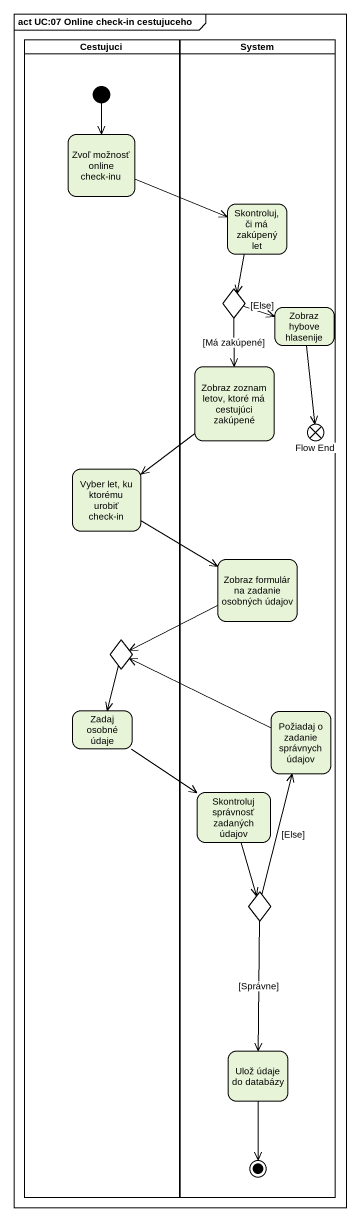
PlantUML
@startuml
mainframe act UC:07 Online check-in cestujuceho
hide empty description
state Cestujuci <<partition>> {
  state "Zvoľ možnosť online check-inu" as Zvoľ_možnosť_online_check
  state "Vyber let, ku ktorému urobiť check-in" as Vyber_let_ku_ktorému_urobiť
  state choice2 <<choice>>
  state "Zadaj osobné údaje" as Zadaj_osobné_údaje
  [*] --> Zvoľ_možnosť_online_check
}
state System <<partition>> {
  state "Skontroluj, či má zakúpený let" as Skontroluj_či_má_zakúpený
  state choice1 <<choice>>
  state "Zobraz hybove hlasenije" as Zobraz_hybove_hlasenije
  state "Zobraz zoznam letov, ktoré má cestujúci zakúpené" as Zobraz_zoznam_letov_ktoré
  state "Flow End" as Flow_End <<end>>
  state "Zobraz formulár na zadanie osobných údajov" as Zobraz_formulár_na_zadanie
  state "Požiadaj o zadanie správnych údajov" as Požiadaj_o_zadanie
  state "Skontroluj správnosť zadaných údajov" as Skontroluj_správnosť
  state choice3 <<choice>>
  state "Ulož údaje do databázy" as Ulož_údaje_do_databázy
  Ulož_údaje_do_databázy --> [*]
}
Zvoľ_možnosť_online_check -right-> Skontroluj_či_má_zakúpený
Skontroluj_či_má_zakúpený --> choice1
choice1 -right-> Zobraz_hybove_hlasenije : [Else]
choice1 --> Zobraz_zoznam_letov_ktoré : [Má zakúpené]
Zobraz_hybove_hlasenije --> Flow_End
Zobraz_zoznam_letov_ktoré --> Vyber_let_ku_ktorému_urobiť
Vyber_let_ku_ktorému_urobiť -right-> Zobraz_formulár_na_zadanie
Zobraz_formulár_na_zadanie -left-> choice2
choice2 --> Zadaj_osobné_údaje
Zadaj_osobné_údaje --> Skontroluj_správnosť
Požiadaj_o_zadanie -left-> choice2
Skontroluj_správnosť --> choice3
choice3 -up-> Požiadaj_o_zadanie : [Else]
choice3 --> Ulož_údaje_do_databázy : [Správne]
@enduml
